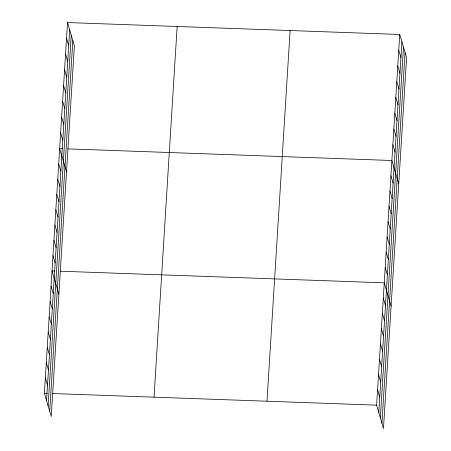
<?xml version="1.0" encoding="UTF-8"?>
<svg xmlns="http://www.w3.org/2000/svg" width="451" height="451" viewBox="0 0 451 451"><rect width="100%" height="100%" fill="white"/><g stroke="black" fill="none" stroke-linecap="round" stroke-linejoin="round"><path stroke-width="0.68" d="M67.526 22.55L74.381 45.85L51.251 416.527L44.395 393.233L67.526 22.55L399.749 34.473L406.605 57.767L383.474 428.45L376.619 405.15L399.749 34.473M46.56 400.578L69.685 29.901M48.11 405.844L71.235 35.161M49.706 411.267L72.831 40.584M154.028 397.162L177.158 26.485M266.986 401.215L290.111 30.538M378.784 412.502L401.909 41.819M380.334 417.767L403.459 47.084M381.929 423.185L405.054 52.508M62.385 148.678L59.662 148.582L66.517 171.882M67.83 148.875L391.885 160.505L398.74 183.799M54.751 271.006L52.028 270.904L58.884 294.204M60.197 271.198L384.252 282.828L391.107 306.128M44.395 393.233L47.118 393.328M52.57 393.526L376.619 405.15M398.763 50.224L400.928 57.576M397.782 65.981L399.947 73.327M396.795 81.732L398.96 89.084M395.815 97.489L397.979 104.835M394.834 113.24L396.993 120.592M393.847 128.997L396.012 136.343M392.866 144.748L395.031 152.1M390.927 175.794L393.092 183.14M389.974 191.083L392.139 198.434M389.021 206.372L391.186 213.723M388.069 221.666L390.228 229.012M387.116 236.955L389.275 244.307M386.157 252.244L388.322 259.596M385.205 267.539L387.37 274.885M383.299 298.117L385.458 305.468M382.341 313.406L384.506 320.757M381.388 328.7L383.553 336.046M380.435 343.989L382.6 351.34M379.483 359.278L381.642 366.629M378.53 374.572L380.689 381.918M377.572 389.861L379.736 397.213M66.539 38.301L68.704 45.652M65.558 54.058L67.723 61.409M64.578 69.809L66.737 77.16M63.591 85.566L65.756 92.917M62.61 101.317L64.775 108.668M61.624 117.074L63.788 124.425M60.643 132.825L62.807 140.176M58.709 163.871L60.868 171.222M57.751 179.16L59.915 186.511M56.798 194.454L58.963 201.8M55.845 209.743L58.01 217.094M54.892 225.032L57.051 232.383M53.934 240.327L56.099 247.672M52.981 255.616L55.146 262.967M51.076 286.199L53.235 293.545M50.117 301.488L52.282 308.839M49.165 316.777L51.329 324.128M48.212 332.066L50.377 339.417M47.259 347.36L49.424 354.706M46.306 362.649L48.466 370M45.348 377.938L47.513 385.289"/></g></svg>
